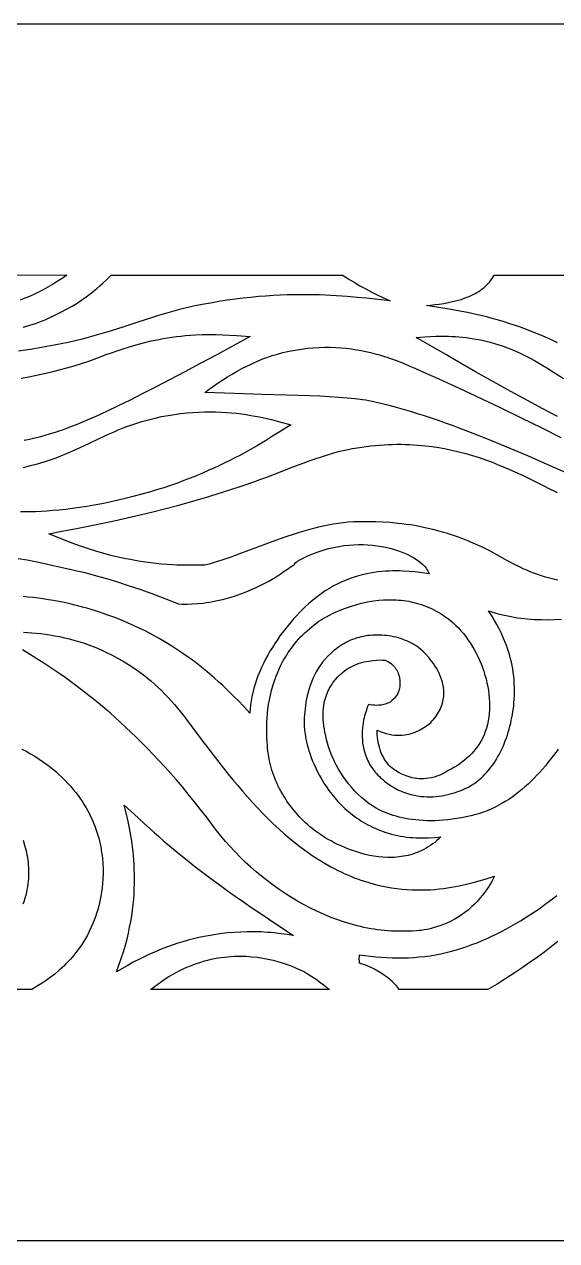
# Model space of a CAD drawing. Extents: x -445 to 570, y -1313 to 85.
# Drawn here: x 222.3 to 296.7, y -700.3 to -530.3 of the extents above; entities that cross this region are included whole.
import ezdxf

# ---------------------------------------------------------------- set-up
doc = ezdxf.new("R2010")
doc.units = 0
doc.layers.add('LAYER_1', color=18, linetype='CONTINUOUS')

msp = doc.modelspace()

# ---------------------------------------------------------------- linework, layer by layer
at = {"layer": 'LAYER_1'}
for points in [[(-445, -700.26), (445, -700.26), (445, -530.26), (-445, -530.26)], [(273.93, -610.68), (274.28, -610.7), (274.63, -610.72), (274.99, -610.75), (275.34, -610.79), (275.69, -610.84), (276.05, -610.9), (276.4, -610.97), (276.76, -611.05), (277.11, -611.14), (277.46, -611.24), (277.82, -611.35), (278.17, -611.47), (278.52, -611.61), (278.87, -611.75), (279.22, -611.91), (279.57, -612.08), (279.91, -612.26), (280.25, -612.46), (280.59, -612.67), (280.93, -612.89), (281.26, -613.12), (281.6, -613.37), (281.92, -613.64), (282.25, -613.92), (282.63, -614.26), (282.99, -614.63), (283.34, -615.01), (283.69, -615.41), (284.02, -615.83), (284.33, -616.27), (284.64, -616.71), (284.93, -617.17), (285.21, -617.65), (285.47, -618.13), (285.72, -618.62), (285.95, -619.13), (286.16, -619.64), (286.36, -620.16), (286.55, -620.68), (286.71, -621.21), (286.86, -621.75), (286.99, -622.29), (287.1, -622.83), (287.19, -623.37), (287.26, -623.91), (287.31, -624.45), (287.34, -624.99), (287.35, -625.52), (287.33, -626.05), (287.3, -626.58), (287.24, -627.1), (287.15, -627.61), (287.05, -628.12), (286.92, -628.62), (286.76, -629.1), (286.58, -629.58), (286.4, -629.98), (286.2, -630.38), (285.97, -630.76), (285.72, -631.13), (285.45, -631.49), (285.16, -631.84), (284.86, -632.18), (284.54, -632.51), (284.2, -632.82), (283.86, -633.12), (283.5, -633.4), (283.13, -633.67), (282.75, -633.92), (282.36, -634.15), (281.97, -634.37), (281.58, -634.57), (281.17, -634.82), (280.78, -635.03), (280.38, -635.21), (279.99, -635.36), (279.61, -635.48), (279.24, -635.58), (278.87, -635.64), (278.51, -635.69), (278.16, -635.71), (277.82, -635.72), (277.49, -635.7), (277.16, -635.67), (276.85, -635.62), (276.55, -635.56), (276.25, -635.49), (275.97, -635.4), (275.71, -635.31), (275.45, -635.21), (275.21, -635.11), (274.98, -635), (274.56, -634.78), (274.21, -634.56), (273.92, -634.36), (273.69, -634.19), (273.47, -634), (273.24, -633.75), (273.02, -633.49), (272.82, -633.21), (272.63, -632.92), (272.46, -632.61), (272.31, -632.3), (272.17, -631.98), (272.05, -631.64), (271.94, -631.31), (271.85, -630.97), (271.78, -630.62), (271.72, -630.27), (271.68, -629.92), (271.65, -629.58), (271.64, -629.23), (271.65, -628.89), (272.07, -629.08), (272.49, -629.25), (272.89, -629.38), (273.29, -629.48), (273.67, -629.55), (274.05, -629.6), (274.42, -629.63), (274.78, -629.63), (275.12, -629.62), (275.46, -629.58), (275.78, -629.53), (276.1, -629.46), (276.4, -629.38), (276.69, -629.29), (276.96, -629.18), (277.23, -629.07), (277.48, -628.95), (277.72, -628.83), (277.94, -628.7), (278.16, -628.56), (278.54, -628.3), (278.86, -628.05), (279.12, -627.82), (279.32, -627.63), (279.52, -627.42), (279.71, -627.18), (279.88, -626.95), (280.04, -626.71), (280.18, -626.48), (280.31, -626.24), (280.43, -626.01), (280.53, -625.78), (280.63, -625.55), (280.71, -625.32), (280.78, -625.09), (280.84, -624.86), (280.88, -624.64), (280.92, -624.41), (280.95, -624.19), (280.96, -623.97), (280.97, -623.75), (280.97, -623.53), (280.96, -623.32), (280.92, -622.89), (280.84, -622.48), (280.74, -622.07), (280.61, -621.68), (280.47, -621.3), (280.3, -620.93), (280.12, -620.57), (279.92, -620.23), (279.72, -619.9), (279.51, -619.59), (279.29, -619.3), (279.07, -619.02), (278.86, -618.76), (278.44, -618.3), (278.06, -617.92), (277.75, -617.63), (277.41, -617.35), (277.16, -617.17), (276.9, -617.01), (276.63, -616.85), (276.35, -616.7), (276.07, -616.56), (275.78, -616.43), (275.48, -616.31), (275.18, -616.2), (274.88, -616.1), (274.57, -616.01), (274.25, -615.93), (273.93, -615.85), (273.61, -615.79), (273.29, -615.74), (272.96, -615.69), (272.64, -615.66), (272.31, -615.63), (271.98, -615.62), (271.65, -615.62), (271.33, -615.62), (271, -615.64), (270.67, -615.66), (270.35, -615.7), (270.03, -615.74), (269.72, -615.8), (269.4, -615.87), (269.1, -615.94), (268.79, -616.03), (268.49, -616.13), (268.2, -616.24), (267.92, -616.35), (267.64, -616.48), (267.35, -616.63), (267.07, -616.78), (266.8, -616.94), (266.54, -617.1), (266.28, -617.27), (266.04, -617.44), (265.8, -617.62), (265.57, -617.8), (265.35, -617.99), (265.13, -618.19), (264.73, -618.58), (264.35, -619), (264, -619.42), (263.68, -619.86), (263.39, -620.31), (263.12, -620.77), (262.87, -621.24), (262.65, -621.71), (262.45, -622.18), (262.27, -622.66), (262.11, -623.14), (261.98, -623.61), (261.86, -624.09), (261.75, -624.55), (261.67, -625.02), (261.6, -625.47), (261.54, -625.91), (261.5, -626.35), (261.46, -626.77), (261.44, -627.17), (261.43, -627.56), (261.44, -628.29), (261.48, -628.93), (261.54, -629.47), (261.59, -629.8), (261.66, -630.15), (261.74, -630.53), (261.84, -630.94), (261.96, -631.36), (262.09, -631.8), (262.24, -632.26), (262.41, -632.74), (262.6, -633.23), (262.81, -633.72), (263.04, -634.23), (263.3, -634.75), (263.57, -635.26), (263.87, -635.79), (264.19, -636.31), (264.53, -636.83), (264.89, -637.35), (265.28, -637.87), (265.7, -638.37), (266.14, -638.87), (266.61, -639.36), (267.1, -639.84), (267.62, -640.3), (268.17, -640.74), (268.75, -641.16), (269.05, -641.37), (269.36, -641.57), (269.67, -641.76), (269.99, -641.95), (270.32, -642.13), (270.66, -642.3), (271, -642.47), (271.35, -642.63), (271.71, -642.79), (272.08, -642.93), (272.46, -643.07), (272.84, -643.2), (273.23, -643.33), (273.63, -643.44), (274.05, -643.55), (274.47, -643.64), (274.9, -643.72), (275.33, -643.79), (275.76, -643.85), (276.19, -643.89), (276.62, -643.93), (277.06, -643.95), (277.49, -643.96), (277.93, -643.97), (278.8, -643.95), (279.67, -643.9), (280.54, -643.82), (280.26, -644.09), (279.97, -644.35), (279.68, -644.59), (279.38, -644.81), (279.09, -645.02), (278.79, -645.22), (278.48, -645.4), (278.18, -645.57), (277.87, -645.73), (277.56, -645.87), (277.25, -646), (276.93, -646.12), (276.61, -646.23), (276.3, -646.32), (275.98, -646.41), (275.66, -646.48), (275.34, -646.54), (275.01, -646.59), (274.69, -646.63), (274.37, -646.67), (274.05, -646.69), (273.72, -646.7), (273.4, -646.71), (273.08, -646.7), (272.44, -646.67), (271.81, -646.61), (271.18, -646.52), (270.56, -646.41), (269.95, -646.27), (269.35, -646.11), (268.77, -645.93), (268.2, -645.74), (267.64, -645.54), (267.11, -645.32), (266.59, -645.1), (266.1, -644.87), (265.63, -644.64), (265.19, -644.4), (264.77, -644.17), (264.38, -643.94), (264.02, -643.72), (263.69, -643.51), (263.14, -643.13), (262.83, -642.89), (262.52, -642.65), (262.22, -642.4), (261.92, -642.14), (261.63, -641.87), (261.34, -641.59), (261.05, -641.31), (260.78, -641.02), (260.51, -640.72), (260.24, -640.42), (259.98, -640.11), (259.73, -639.8), (259.49, -639.48), (259.25, -639.15), (259.02, -638.82), (258.8, -638.48), (258.58, -638.14), (258.37, -637.79), (258.18, -637.44), (257.99, -637.09), (257.8, -636.73), (257.63, -636.37), (257.47, -636), (257.32, -635.63), (257.17, -635.26), (257.04, -634.89), (256.92, -634.51), (256.8, -634.13), (256.7, -633.75), (256.61, -633.37), (256.53, -632.99), (256.46, -632.6), (256.36, -631.86), (256.31, -631.45), (256.27, -631), (256.23, -630.53), (256.2, -630.03), (256.19, -629.51), (256.18, -628.96), (256.18, -628.4), (256.2, -627.82), (256.24, -627.22), (256.29, -626.6), (256.36, -625.98), (256.45, -625.34), (256.57, -624.69), (256.7, -624.03), (256.86, -623.37), (257.05, -622.71), (257.26, -622.04), (257.5, -621.37), (257.77, -620.7), (258.08, -620.03), (258.41, -619.37), (258.6, -619.04), (258.79, -618.71), (258.99, -618.39), (259.19, -618.07), (259.41, -617.75), (259.64, -617.43), (259.88, -617.11), (260.12, -616.8), (260.38, -616.49), (260.65, -616.19), (260.93, -615.89), (261.22, -615.59), (261.52, -615.3), (261.83, -615.01), (262.15, -614.73), (262.48, -614.45), (262.83, -614.17), (263.19, -613.9), (263.47, -613.7), (263.79, -613.5), (264.14, -613.28), (264.53, -613.06), (264.95, -612.84), (265.4, -612.61), (265.88, -612.39), (266.38, -612.17), (266.91, -611.96), (267.47, -611.76), (268.04, -611.57), (268.64, -611.39), (269.25, -611.23), (269.88, -611.08), (270.53, -610.95), (271.19, -610.85), (271.86, -610.76), (272.54, -610.71), (273.23, -610.68)], [(237.64, -640.64), (239.01, -641.91), (240.39, -643.17), (241.09, -643.79), (241.8, -644.41), (242.87, -645.32), (243.95, -646.21), (245.04, -647.09), (246.14, -647.96), (247.25, -648.81), (248.38, -649.65), (249.51, -650.49), (250.64, -651.31), (251.79, -652.12), (252.94, -652.92), (254.1, -653.72), (255.26, -654.51), (257.6, -656.06), (259.95, -657.59), (259.05, -657.48), (258.14, -657.36), (257.24, -657.25), (256.78, -657.2), (256.33, -657.17), (255.35, -657.12), (254.39, -657.1), (253.45, -657.1), (252.54, -657.13), (251.64, -657.18), (250.76, -657.26), (249.9, -657.35), (249.06, -657.46), (248.25, -657.6), (247.45, -657.74), (246.67, -657.91), (245.92, -658.09), (245.18, -658.28), (244.47, -658.48), (243.77, -658.7), (243.1, -658.92), (242.44, -659.15), (241.81, -659.39), (241.2, -659.63), (240.61, -659.87), (240.04, -660.12), (239.49, -660.37), (238.46, -660.87), (237.51, -661.36), (236.64, -661.83), (235.17, -662.67), (235.49, -661.74), (235.82, -660.82), (236.13, -659.89), (236.28, -659.43), (236.42, -658.96), (236.64, -658.11), (236.84, -657.27), (237.01, -656.45), (237.17, -655.64), (237.3, -654.84), (237.41, -654.06), (237.5, -653.29), (237.57, -652.54), (237.62, -651.8), (237.66, -651.08), (237.68, -650.37), (237.69, -649.68), (237.68, -649), (237.66, -648.33), (237.63, -647.69), (237.59, -647.06), (237.54, -646.44), (237.48, -645.85), (237.41, -645.27), (237.34, -644.7), (237.17, -643.63), (236.99, -642.63), (236.8, -641.7), (236.61, -640.85), (236.26, -639.38)], [(252.9, -660.5), (253.31, -660.51), (253.72, -660.54), (254.12, -660.57), (254.91, -660.66), (255.66, -660.77), (256.38, -660.91), (257.07, -661.07), (257.72, -661.24), (258.34, -661.42), (258.91, -661.62), (259.45, -661.81), (259.94, -662.01), (260.39, -662.2), (260.79, -662.38), (261.45, -662.71), (261.9, -662.96), (262.13, -663.09), (262.51, -663.33), (262.87, -663.57), (263.23, -663.82), (263.58, -664.08), (264.28, -664.62), (264.97, -665.18), (239.93, -665.18), (240.44, -664.77), (240.96, -664.39), (241.47, -664.03), (241.98, -663.68), (242.49, -663.36), (243, -663.06), (243.5, -662.78), (244.01, -662.52), (244.51, -662.28), (245.01, -662.05), (245.51, -661.84), (246, -661.65), (246.49, -661.48), (246.98, -661.32), (247.46, -661.17), (247.94, -661.05), (248.41, -660.93), (248.89, -660.83), (249.35, -660.75), (249.81, -660.68), (250.27, -660.62), (250.72, -660.57), (251.17, -660.53), (251.61, -660.51), (252.04, -660.5), (252.47, -660.49)]]:
    msp.add_lwpolyline(points, close=True, dxfattribs=at)
for points in [[(199.02, -565.26), (228.22, -565.31), (227.55, -565.77), (226.89, -566.21), (226.23, -566.61), (225.57, -567), (224.92, -567.36), (224.27, -567.69), (223.62, -568), (222.98, -568.29), (222.34, -568.55), (221.71, -568.8)], [(222.09, -572.61), (222.64, -572.45), (223.17, -572.28), (223.69, -572.1), (224.2, -571.92), (224.69, -571.73), (225.17, -571.54), (225.64, -571.34), (226.54, -570.93), (227.39, -570.51), (228.19, -570.09), (228.95, -569.65), (229.65, -569.22), (230.3, -568.79), (230.91, -568.37), (231.46, -567.96), (231.97, -567.56), (232.43, -567.19), (232.85, -566.83), (233.21, -566.5), (233.8, -565.94), (234.2, -565.53), (234.42, -565.31), (266.81, -565.31), (267.6, -565.83), (268.4, -566.32), (269.22, -566.79), (270.05, -567.25), (270.88, -567.68), (271.73, -568.11), (273.43, -568.93), (271.34, -568.68), (270.14, -568.55), (268.85, -568.42), (267.45, -568.29), (265.96, -568.19), (265.17, -568.15), (264.37, -568.11), (263.54, -568.08), (262.68, -568.06), (261.8, -568.05), (260.9, -568.05), (259.98, -568.06), (259.03, -568.09), (258.06, -568.12), (257.07, -568.17), (256.05, -568.24), (255.02, -568.32), (253.96, -568.42), (252.87, -568.54), (251.77, -568.68), (250.65, -568.83), (249.5, -569.01), (248.33, -569.21), (247.15, -569.43), (245.94, -569.67), (244.95, -569.89), (243.96, -570.13), (242.98, -570.39), (242.01, -570.67), (241.04, -570.96), (240.07, -571.26), (238.14, -571.89), (236.21, -572.52), (234.27, -573.14), (233.3, -573.44), (232.33, -573.72), (231.35, -573.99), (230.37, -574.25), (229.39, -574.48), (228.4, -574.71), (227.42, -574.92), (226.43, -575.12), (225.43, -575.31), (224.44, -575.48), (223.44, -575.64), (222.44, -575.8), (221.44, -575.93)], [(296.88, -574.78), (296.02, -574.37), (295.16, -573.98), (294.31, -573.62), (293.47, -573.27), (292.63, -572.95), (291.81, -572.65), (291, -572.37), (290.2, -572.1), (289.41, -571.85), (288.63, -571.62), (287.87, -571.41), (287.12, -571.21), (286.38, -571.02), (285.66, -570.85), (284.27, -570.55), (282.96, -570.29), (281.72, -570.06), (280.56, -569.87), (278.52, -569.55), (279.11, -569.5), (279.72, -569.43), (280.33, -569.35), (280.94, -569.26), (281.56, -569.15), (282.17, -569.02), (282.77, -568.87), (283.37, -568.7), (283.95, -568.5), (284.23, -568.39), (284.52, -568.28), (284.79, -568.16), (285.06, -568.03), (285.33, -567.89), (285.58, -567.74), (285.84, -567.59), (286.08, -567.42), (286.32, -567.25), (286.55, -567.07), (286.77, -566.88), (286.98, -566.67), (287.19, -566.46), (287.38, -566.24), (287.55, -566.02), (287.71, -565.78), (288.01, -565.31), (302.17, -565.31)], [(221.81, -579.7), (222.89, -579.51), (223.97, -579.31), (225.04, -579.08), (226.1, -578.84), (227.16, -578.57), (228.21, -578.29), (229.25, -577.99), (230.29, -577.67), (231.31, -577.32), (232.41, -576.92), (233.72, -576.43), (234.45, -576.16), (235.24, -575.88), (236.08, -575.6), (236.98, -575.32), (237.93, -575.04), (238.94, -574.77), (240, -574.52), (240.56, -574.41), (241.13, -574.29), (241.71, -574.19), (242.31, -574.09), (242.92, -573.99), (243.54, -573.91), (244.19, -573.83), (244.84, -573.77), (245.51, -573.71), (246.2, -573.66), (247.16, -573.62), (248.11, -573.61), (249.07, -573.62), (250.03, -573.65), (250.99, -573.7), (251.95, -573.76), (253.86, -573.9), (249.12, -576.48), (246.89, -577.68), (244.75, -578.82), (242.69, -579.9), (240.73, -580.92), (238.86, -581.88), (237.08, -582.77), (235.39, -583.6), (233.79, -584.36), (232.27, -585.06), (230.85, -585.68), (229.52, -586.24), (228.89, -586.49), (228.28, -586.72), (227.69, -586.94), (227.12, -587.13), (226.58, -587.31), (226.06, -587.47), (225.29, -587.69), (224.52, -587.9), (223.76, -588.09), (223.01, -588.27), (222.26, -588.44)], [(296.85, -585.05), (294.81, -583.98), (292.65, -582.82), (290.35, -581.58), (287.93, -580.24), (285.38, -578.82), (283.29, -577.63), (281.22, -576.43), (277.07, -574.03), (278.32, -573.94), (279.05, -573.89), (279.84, -573.86), (280.7, -573.84), (281.61, -573.86), (282.08, -573.87), (282.57, -573.9), (283.07, -573.94), (283.58, -573.98), (284.1, -574.04), (284.64, -574.11), (285.18, -574.2), (285.74, -574.3), (286.3, -574.41), (286.87, -574.54), (287.46, -574.69), (288.05, -574.85), (288.65, -575.04), (289.26, -575.24), (289.87, -575.47), (290.49, -575.71), (291.12, -575.98), (291.75, -576.27), (292.39, -576.58), (293.03, -576.92), (293.63, -577.25), (294.22, -577.59), (294.81, -577.94), (295.39, -578.29), (296.54, -579.02), (297.68, -579.78)], [(298.38, -593.07), (294.59, -591.41), (292.69, -590.59), (290.79, -589.77), (288.88, -588.97), (286.97, -588.19), (285.05, -587.43), (283.12, -586.69), (282.16, -586.33), (281.19, -585.99), (280.22, -585.65), (279.24, -585.32), (278.27, -584.99), (277.28, -584.68), (276.3, -584.38), (275.31, -584.09), (274.32, -583.82), (273.33, -583.55), (272.33, -583.3), (271.33, -583.06), (270.92, -582.97), (270.49, -582.89), (270.03, -582.81), (269.56, -582.74), (268.54, -582.61), (267.43, -582.5), (266.24, -582.4), (264.96, -582.32), (263.6, -582.25), (262.15, -582.19), (258.99, -582.08), (255.5, -581.99), (251.68, -581.87), (247.52, -581.73), (248.14, -581.27), (248.76, -580.82), (249.4, -580.38), (250.04, -579.95), (250.69, -579.54), (251.35, -579.14), (252.03, -578.75), (252.7, -578.38), (253.39, -578.03), (254.09, -577.69), (254.79, -577.38), (255.5, -577.08), (256.22, -576.81), (256.95, -576.57), (257.68, -576.34), (258.42, -576.15), (259.31, -575.95), (260.17, -575.78), (261.03, -575.65), (261.87, -575.54), (262.69, -575.47), (263.5, -575.42), (264.29, -575.4), (265.07, -575.4), (265.84, -575.43), (266.58, -575.48), (267.31, -575.54), (268.03, -575.63), (268.72, -575.74), (269.4, -575.86), (270.07, -575.99), (270.71, -576.14), (271.34, -576.3), (271.95, -576.46), (272.54, -576.64), (273.11, -576.82), (273.66, -577.01), (274.2, -577.2), (275.2, -577.59), (276.13, -577.98), (276.98, -578.35), (278.42, -579), (280.27, -579.82), (282.06, -580.63), (283.8, -581.44), (285.49, -582.23), (288.74, -583.77), (291.79, -585.25), (294.66, -586.67), (297.34, -588.02)], [(222.17, -592.18), (223.15, -591.94), (224.11, -591.67), (225.07, -591.39), (226.02, -591.09), (226.71, -590.84), (227.39, -590.58), (228.07, -590.31), (228.75, -590.02), (230.08, -589.42), (231.41, -588.79), (232.73, -588.15), (234.06, -587.54), (234.73, -587.24), (235.41, -586.95), (236.09, -586.68), (236.77, -586.42), (237.74, -586.09), (238.69, -585.79), (239.63, -585.53), (240.56, -585.3), (241.48, -585.09), (242.38, -584.92), (243.27, -584.78), (244.14, -584.66), (245, -584.57), (245.84, -584.5), (246.66, -584.45), (247.48, -584.42), (248.27, -584.41), (249.04, -584.43), (249.8, -584.46), (250.54, -584.5), (251.26, -584.56), (251.97, -584.63), (252.65, -584.71), (253.31, -584.8), (253.96, -584.91), (254.58, -585.02), (255.18, -585.13), (255.76, -585.25), (256.85, -585.5), (257.85, -585.75), (259.56, -586.22), (257.94, -587.26), (257, -587.84), (255.99, -588.47), (254.88, -589.13), (253.69, -589.81), (252.41, -590.51), (251.73, -590.86), (251.04, -591.22), (250.31, -591.57), (249.57, -591.93), (248.8, -592.29), (248.01, -592.64), (247.19, -593), (246.35, -593.35), (245.49, -593.7), (244.6, -594.04), (243.68, -594.37), (242.74, -594.7), (241.78, -595.03), (240.78, -595.34), (239.77, -595.65), (238.72, -595.95), (237.65, -596.23), (236.56, -596.51), (235.38, -596.78), (234.24, -597.03), (233.12, -597.26), (232.04, -597.46), (231, -597.64), (229.98, -597.8), (229, -597.93), (228.06, -598.05), (227.15, -598.15), (226.27, -598.23), (225.42, -598.29), (224.61, -598.34), (223.84, -598.38), (223.1, -598.4), (222.39, -598.41), (221.72, -598.42)], [(296.92, -607.97), (296.32, -607.83), (295.74, -607.68), (295.18, -607.52), (294.63, -607.34), (294.09, -607.16), (293.57, -606.97), (293.06, -606.77), (292.56, -606.56), (292.08, -606.35), (291.62, -606.13), (290.73, -605.7), (289.89, -605.26), (289.11, -604.83), (287.73, -604.05), (287.12, -603.72), (286.57, -603.44), (285.82, -603.09), (285.07, -602.76), (284.33, -602.45), (283.6, -602.16), (282.88, -601.9), (282.17, -601.65), (281.47, -601.43), (280.78, -601.22), (280.1, -601.03), (279.43, -600.86), (278.78, -600.71), (278.13, -600.57), (277.5, -600.44), (276.88, -600.33), (276.28, -600.23), (275.68, -600.15), (275.1, -600.07), (274.54, -600.01), (273.45, -599.91), (272.43, -599.85), (271.47, -599.81), (270.57, -599.79), (269.75, -599.79), (268.31, -599.8), (267.6, -599.86), (266.89, -599.94), (266.18, -600.03), (265.48, -600.14), (264.78, -600.27), (264.09, -600.41), (263.41, -600.56), (262.72, -600.73), (262.05, -600.91), (261.38, -601.1), (260.71, -601.3), (260.04, -601.5), (258.73, -601.93), (257.43, -602.39), (254.87, -603.33), (252.37, -604.27), (251.14, -604.71), (249.92, -605.13), (249.32, -605.33), (248.71, -605.52), (248.11, -605.69), (247.51, -605.86), (246.4, -605.86), (245.28, -605.86), (244.16, -605.85), (243.6, -605.83), (243.05, -605.8), (242.25, -605.75), (241.46, -605.69), (240.7, -605.61), (239.95, -605.52), (239.22, -605.43), (238.5, -605.32), (237.8, -605.21), (237.12, -605.08), (236.46, -604.95), (235.81, -604.82), (235.18, -604.68), (234.57, -604.53), (233.39, -604.22), (232.28, -603.9), (231.23, -603.57), (230.25, -603.24), (229.34, -602.91), (228.48, -602.58), (226.97, -601.97), (225.71, -601.45), (227.53, -601.12), (229.36, -600.77), (231.19, -600.41), (233.01, -600.04), (234.83, -599.65), (236.65, -599.24), (238.46, -598.82), (240.27, -598.39), (242.08, -597.93), (243.88, -597.45), (245.67, -596.96), (247.46, -596.44), (249.24, -595.9), (251.01, -595.34), (252.77, -594.76), (254.53, -594.15), (255.37, -593.84), (256.22, -593.53), (257.9, -592.88), (259.59, -592.22), (261.28, -591.58), (262.13, -591.27), (262.98, -590.97), (263.83, -590.69), (264.69, -590.42), (265.55, -590.17), (266.42, -589.94), (267.29, -589.74), (268.17, -589.56), (268.82, -589.44), (269.47, -589.34), (270.1, -589.25), (270.74, -589.18), (271.36, -589.11), (271.98, -589.06), (272.59, -589.02), (273.2, -588.99), (273.8, -588.97), (274.4, -588.96), (274.99, -588.96), (275.57, -588.97), (276.14, -588.99), (276.71, -589.02), (277.28, -589.06), (277.84, -589.11), (278.39, -589.17), (278.93, -589.23), (280, -589.38), (281.05, -589.56), (282.07, -589.77), (283.06, -590), (284.03, -590.26), (284.97, -590.53), (285.89, -590.82), (286.77, -591.12), (287.64, -591.43), (288.47, -591.76), (289.28, -592.09), (290.06, -592.42), (290.82, -592.76), (292.24, -593.42), (293.56, -594.07), (294.76, -594.68), (295.85, -595.22), (296.35, -595.46), (296.83, -595.68)], [(221.4, -604.9), (222.66, -605.12), (223.82, -605.36), (224.9, -605.59), (226.74, -606.01), (227.21, -606.1), (228.18, -606.3), (228.85, -606.44), (229.64, -606.62), (230.54, -606.84), (231.57, -607.11), (232.71, -607.42), (233.96, -607.78), (235.33, -608.2), (236.81, -608.68), (238.41, -609.22), (240.11, -609.82), (241.92, -610.5), (243.84, -611.25), (244.41, -611.28), (245.04, -611.29), (245.74, -611.27), (246.49, -611.23), (247.3, -611.14), (247.73, -611.09), (248.16, -611.02), (248.61, -610.94), (249.07, -610.85), (249.54, -610.75), (250.02, -610.64), (250.51, -610.51), (251.01, -610.37), (251.52, -610.22), (252.03, -610.05), (252.55, -609.87), (253.08, -609.67), (253.62, -609.45), (254.16, -609.22), (254.7, -608.97), (255.25, -608.71), (255.81, -608.42), (256.37, -608.12), (256.93, -607.8), (257.49, -607.46), (258.06, -607.1), (258.62, -606.71), (259.11, -606.39), (259.59, -606.05), (259.82, -605.88), (260.05, -605.7), (260.26, -605.5), (260.47, -605.3), (260.83, -605.1), (261.19, -604.91), (261.55, -604.73), (261.92, -604.56), (262.28, -604.4), (262.64, -604.25), (263, -604.11), (263.37, -603.97), (264.09, -603.74), (264.81, -603.53), (265.53, -603.36), (266.25, -603.22), (266.95, -603.12), (267.65, -603.04), (268.34, -602.99), (269.02, -602.97), (269.69, -602.97), (270.35, -603), (270.99, -603.06), (271.62, -603.13), (272.23, -603.23), (272.82, -603.34), (273.39, -603.47), (273.94, -603.62), (274.47, -603.79), (274.98, -603.97), (275.46, -604.16), (275.92, -604.37), (276.35, -604.58), (276.75, -604.81), (277.12, -605.04), (277.46, -605.28), (277.76, -605.53), (278.04, -605.78), (278.28, -606.03), (278.48, -606.29), (278.6, -606.47), (278.71, -606.66), (278.91, -607.05), (277.66, -606.88), (276.91, -606.8), (276.1, -606.72), (275.22, -606.67), (274.76, -606.66), (274.29, -606.65), (273.81, -606.65), (273.31, -606.67), (272.8, -606.7), (272.28, -606.74), (271.75, -606.8), (271.22, -606.87), (270.67, -606.96), (270.12, -607.07), (269.56, -607.2), (269, -607.35), (268.43, -607.52), (267.86, -607.72), (267.28, -607.94), (266.7, -608.19), (266.12, -608.46), (265.54, -608.76), (264.96, -609.09), (264.38, -609.45), (263.8, -609.84), (263.22, -610.26), (262.82, -610.58), (262.42, -610.92), (262.01, -611.27), (261.6, -611.65), (261.2, -612.04), (260.79, -612.45), (260.38, -612.88), (259.98, -613.32), (259.58, -613.78), (259.18, -614.26), (258.8, -614.74), (258.41, -615.24), (258.04, -615.75), (257.67, -616.27), (257.32, -616.8), (256.98, -617.34), (256.64, -617.89), (256.32, -618.44), (256.02, -619.01), (255.73, -619.58), (255.46, -620.15), (255.2, -620.73), (254.96, -621.31), (254.75, -621.89), (254.55, -622.47), (254.37, -623.06), (254.22, -623.64), (254.09, -624.23), (253.99, -624.81), (253.91, -625.39), (253.85, -625.97), (253.83, -626.54), (253.03, -625.67), (252.13, -624.73), (251.64, -624.24), (251.13, -623.73), (250.6, -623.21), (250.04, -622.68), (249.45, -622.15), (248.84, -621.6), (248.19, -621.05), (247.53, -620.49), (246.83, -619.94), (246.11, -619.38), (245.35, -618.82), (244.57, -618.27), (243.76, -617.72), (242.92, -617.18), (242.05, -616.64), (241.15, -616.11), (240.22, -615.6), (239.26, -615.09), (238.26, -614.6), (237.24, -614.13), (236.18, -613.67), (235.09, -613.23), (233.97, -612.82), (232.81, -612.42), (232.22, -612.23), (231.62, -612.05), (231.01, -611.87), (230.39, -611.7), (229.77, -611.54), (229.13, -611.38), (228.49, -611.23), (227.84, -611.09), (227.1, -610.94), (226.37, -610.81), (225.64, -610.68), (224.92, -610.57), (224.2, -610.47), (223.49, -610.38), (222.79, -610.31), (222.09, -610.24)], [(296.95, -631.57), (296.61, -632.05), (296.26, -632.52), (295.9, -632.98), (295.53, -633.44), (295.16, -633.89), (294.77, -634.34), (294.38, -634.78), (293.98, -635.21), (293.58, -635.63), (293.16, -636.04), (292.74, -636.44), (292.3, -636.83), (291.86, -637.21), (291.42, -637.57), (290.96, -637.93), (290.5, -638.26), (290.03, -638.59), (289.55, -638.89), (289.06, -639.18), (288.57, -639.46), (288.07, -639.71), (287.56, -639.95), (287.04, -640.17), (286.51, -640.36), (285.98, -640.54), (285.44, -640.7), (284.75, -640.87), (284.08, -641.03), (283.41, -641.16), (282.76, -641.28), (282.12, -641.37), (281.5, -641.44), (280.89, -641.5), (280.3, -641.54), (279.72, -641.57), (279.15, -641.57), (278.6, -641.57), (278.06, -641.55), (277.53, -641.51), (277.02, -641.46), (276.53, -641.4), (276.05, -641.33), (275.59, -641.25), (275.14, -641.16), (274.7, -641.05), (274.29, -640.94), (273.88, -640.82), (273.5, -640.7), (273.13, -640.57), (272.77, -640.43), (272.43, -640.28), (272.11, -640.14), (271.8, -639.98), (271.51, -639.83), (271.24, -639.67), (270.99, -639.51), (270.75, -639.36), (270.53, -639.2), (269.97, -638.76), (269.44, -638.31), (268.94, -637.85), (268.47, -637.38), (268.03, -636.89), (267.62, -636.4), (267.23, -635.89), (266.87, -635.38), (266.53, -634.87), (266.22, -634.35), (265.93, -633.83), (265.67, -633.3), (265.43, -632.78), (265.21, -632.26), (265.01, -631.74), (264.84, -631.22), (264.68, -630.71), (264.54, -630.21), (264.43, -629.71), (264.33, -629.23), (264.25, -628.75), (264.18, -628.29), (264.13, -627.83), (264.1, -627.4), (264.09, -626.98), (264.09, -626.57), (264.1, -626.19), (264.13, -625.83), (264.16, -625.48), (264.22, -625.16), (264.28, -624.86), (264.35, -624.59), (264.44, -624.31), (264.54, -624.04), (264.64, -623.78), (264.75, -623.53), (264.86, -623.29), (264.98, -623.05), (265.23, -622.61), (265.5, -622.2), (265.79, -621.83), (266.09, -621.49), (266.41, -621.17), (266.73, -620.89), (267.06, -620.63), (267.4, -620.4), (267.74, -620.19), (268.09, -620), (268.44, -619.84), (268.79, -619.7), (269.13, -619.57), (269.47, -619.47), (269.81, -619.38), (270.13, -619.31), (270.45, -619.25), (270.75, -619.2), (271.04, -619.16), (271.58, -619.12), (272.03, -619.1), (272.39, -619.11), (272.77, -619.13), (273.01, -619.25), (273.24, -619.37), (273.44, -619.51), (273.63, -619.65), (273.8, -619.8), (273.96, -619.95), (274.1, -620.11), (274.22, -620.28), (274.33, -620.45), (274.43, -620.62), (274.51, -620.79), (274.58, -620.97), (274.64, -621.14), (274.69, -621.31), (274.76, -621.66), (274.8, -621.99), (274.82, -622.3), (274.81, -622.58), (274.79, -622.84), (274.73, -623.22), (274.68, -623.4), (274.58, -623.65), (274.46, -623.87), (274.34, -624.08), (274.2, -624.27), (274.06, -624.45), (273.91, -624.6), (273.75, -624.74), (273.59, -624.87), (273.43, -624.98), (273.26, -625.08), (273.08, -625.16), (272.91, -625.23), (272.73, -625.29), (272.56, -625.34), (272.21, -625.41), (271.87, -625.44), (271.55, -625.45), (271.26, -625.44), (271, -625.42), (270.6, -625.35), (270.42, -625.31), (270.25, -625.72), (270.12, -626.11), (269.96, -626.61), (269.88, -626.9), (269.81, -627.2), (269.74, -627.53), (269.67, -627.88), (269.62, -628.25), (269.57, -628.63), (269.54, -629.02), (269.53, -629.43), (269.53, -629.85), (269.56, -630.28), (269.6, -630.72), (269.67, -631.16), (269.77, -631.61), (269.89, -632.06), (270.05, -632.52), (270.23, -632.97), (270.34, -633.2), (270.46, -633.43), (270.58, -633.65), (270.72, -633.88), (270.86, -634.1), (271.02, -634.32), (271.18, -634.54), (271.36, -634.76), (271.54, -634.98), (271.74, -635.19), (271.95, -635.41), (272.17, -635.62), (272.41, -635.82), (272.65, -636.03), (272.91, -636.23), (273.18, -636.43), (273.63, -636.73), (274.08, -636.99), (274.54, -637.23), (274.99, -637.44), (275.45, -637.62), (275.9, -637.78), (276.36, -637.91), (276.82, -638.01), (277.27, -638.1), (277.72, -638.16), (278.16, -638.2), (278.61, -638.22), (279.04, -638.22), (279.47, -638.21), (279.9, -638.18), (280.31, -638.13), (280.72, -638.07), (281.11, -638), (281.5, -637.92), (281.88, -637.83), (282.24, -637.73), (282.59, -637.62), (282.93, -637.5), (283.25, -637.38), (283.56, -637.26), (283.85, -637.13), (284.39, -636.87), (284.85, -636.61), (285.23, -636.36), (285.55, -636.12), (285.87, -635.87), (286.17, -635.6), (286.47, -635.32), (286.76, -635.03), (287.03, -634.73), (287.3, -634.41), (287.55, -634.09), (287.8, -633.76), (288.03, -633.41), (288.26, -633.06), (288.47, -632.7), (288.68, -632.33), (288.87, -631.96), (289.06, -631.58), (289.24, -631.19), (289.4, -630.8), (289.56, -630.4), (289.71, -630), (289.85, -629.59), (289.98, -629.18), (290.1, -628.77), (290.21, -628.36), (290.31, -627.95), (290.4, -627.53), (290.49, -627.12), (290.56, -626.7), (290.63, -626.28), (290.69, -625.87), (290.73, -625.46), (290.77, -625.05), (290.8, -624.64), (290.83, -624.07), (290.85, -623.5), (290.84, -622.94), (290.82, -622.4), (290.78, -621.87), (290.73, -621.35), (290.67, -620.85), (290.59, -620.35), (290.51, -619.87), (290.41, -619.4), (290.3, -618.95), (290.18, -618.5), (290.06, -618.07), (289.92, -617.65), (289.78, -617.24), (289.64, -616.84), (289.33, -616.09), (289.02, -615.39), (288.69, -614.73), (288.37, -614.13), (288.06, -613.58), (287.76, -613.07), (287.22, -612.22), (287.66, -612.36), (288.1, -612.5), (288.55, -612.63), (288.99, -612.74), (289.45, -612.85), (289.9, -612.95), (290.36, -613.04), (290.81, -613.12), (291.28, -613.2), (291.74, -613.26), (292.2, -613.31), (292.67, -613.36), (293.14, -613.4), (293.61, -613.43), (294.56, -613.46), (295.51, -613.47), (296.46, -613.44), (297.41, -613.38)], [(222.17, -615.23), (222.74, -615.26), (223.33, -615.3), (223.94, -615.35), (224.56, -615.42), (225.2, -615.5), (225.86, -615.6), (226.53, -615.71), (227.21, -615.84), (227.9, -615.99), (228.61, -616.17), (229.32, -616.36), (230.05, -616.58), (230.78, -616.82), (231.52, -617.08), (232.27, -617.37), (233.03, -617.69), (233.79, -618.04), (234.55, -618.42), (235.32, -618.83), (236.1, -619.27), (236.87, -619.75), (237.65, -620.26), (238.43, -620.81), (238.96, -621.2), (239.48, -621.62), (239.99, -622.04), (240.49, -622.48), (240.98, -622.93), (241.46, -623.39), (241.93, -623.87), (242.39, -624.35), (242.84, -624.84), (243.28, -625.34), (243.72, -625.85), (244.14, -626.36), (244.56, -626.88), (244.97, -627.41), (245.77, -628.47), (246.98, -630.11), (248.22, -631.76), (249.49, -633.4), (250.13, -634.22), (250.78, -635.04), (251.45, -635.85), (252.12, -636.66), (252.8, -637.45), (253.49, -638.24), (254.19, -639.02), (254.9, -639.78), (255.62, -640.54), (256.36, -641.27), (257.1, -642), (257.86, -642.7), (258.63, -643.39), (259.41, -644.05), (260.2, -644.7), (261.01, -645.32), (261.82, -645.92), (262.66, -646.5), (263.5, -647.04), (264.37, -647.56), (265.24, -648.05), (265.69, -648.29), (266.13, -648.52), (266.58, -648.73), (267.04, -648.94), (267.5, -649.15), (267.96, -649.34), (268.43, -649.53), (268.9, -649.7), (269.37, -649.87), (269.85, -650.03), (270.63, -650.27), (271.4, -650.47), (272.16, -650.66), (272.91, -650.81), (273.65, -650.94), (274.38, -651.04), (275.09, -651.13), (275.79, -651.19), (276.48, -651.23), (277.15, -651.25), (277.81, -651.25), (278.46, -651.24), (279.1, -651.21), (279.71, -651.16), (280.32, -651.11), (280.91, -651.04), (281.48, -650.96), (282.04, -650.87), (282.59, -650.77), (283.11, -650.67), (284.12, -650.45), (285.06, -650.21), (285.92, -649.96), (286.72, -649.73), (288.07, -649.31), (287.87, -649.69), (287.67, -650.06), (287.46, -650.42), (287.24, -650.76), (287.02, -651.1), (286.8, -651.42), (286.57, -651.72), (286.34, -652.02), (286.11, -652.31), (285.87, -652.58), (285.63, -652.85), (285.39, -653.1), (285.15, -653.34), (284.9, -653.57), (284.41, -654.01), (283.9, -654.41), (283.4, -654.77), (282.89, -655.09), (282.39, -655.39), (281.89, -655.65), (281.39, -655.88), (280.9, -656.09), (280.42, -656.26), (279.95, -656.42), (279.49, -656.55), (279.05, -656.66), (278.62, -656.75), (278.21, -656.83), (277.83, -656.89), (277.47, -656.93), (277.13, -656.97), (276.53, -657.01), (276.06, -657.02), (275.73, -657.01), (275.56, -657.01), (275.08, -657.02), (274.6, -657.02), (274.11, -657.01), (273.63, -656.99), (273.15, -656.96), (272.67, -656.92), (272.19, -656.87), (271.7, -656.81), (271.22, -656.74), (270.74, -656.66), (270.26, -656.57), (269.78, -656.47), (269.3, -656.37), (268.83, -656.25), (268.35, -656.13), (267.87, -655.99), (266.93, -655.7), (265.98, -655.38), (265.05, -655.03), (264.12, -654.64), (263.2, -654.22), (262.29, -653.78), (261.4, -653.31), (260.51, -652.81), (259.63, -652.29), (258.77, -651.74), (257.92, -651.17), (257.09, -650.58), (256.27, -649.97), (255.47, -649.34), (254.69, -648.69), (253.92, -648.02), (253.18, -647.34), (252.45, -646.64), (251.75, -645.92), (251.07, -645.19), (250.41, -644.45), (249.78, -643.7), (249.17, -642.94), (248.58, -642.17), (247.74, -641.04), (246.89, -639.94), (246.05, -638.87), (245.21, -637.84), (244.38, -636.84), (243.55, -635.87), (242.73, -634.93), (241.92, -634.02), (241.11, -633.14), (240.31, -632.29), (239.51, -631.47), (238.73, -630.68), (237.96, -629.92), (237.19, -629.18), (236.44, -628.47), (235.7, -627.79), (234.97, -627.14), (234.26, -626.51), (233.56, -625.91), (232.87, -625.33), (232.2, -624.78), (231.54, -624.25), (230.28, -623.26), (229.09, -622.37), (227.97, -621.56), (226.94, -620.84), (226, -620.2), (225.01, -619.55), (224.01, -618.92), (223.01, -618.29), (222, -617.67)], [(221.94, -631.56), (222.55, -631.87), (223.15, -632.2), (223.76, -632.56), (224.37, -632.95), (224.97, -633.37), (225.57, -633.82), (226.18, -634.29), (226.66, -634.7), (227.12, -635.11), (227.56, -635.52), (227.98, -635.94), (228.38, -636.36), (228.76, -636.78), (229.12, -637.2), (229.47, -637.63), (229.79, -638.05), (230.1, -638.48), (230.39, -638.91), (230.66, -639.34), (230.92, -639.77), (231.16, -640.2), (231.38, -640.62), (231.59, -641.05), (231.79, -641.48), (231.97, -641.91), (232.14, -642.33), (232.29, -642.75), (232.43, -643.17), (232.56, -643.59), (232.68, -644.01), (232.78, -644.42), (232.87, -644.83), (232.96, -645.23), (233.03, -645.63), (233.09, -646.03), (233.14, -646.42), (233.19, -646.81), (233.25, -647.57), (233.28, -648.3), (233.28, -649.01), (233.25, -649.69), (233.21, -650.34), (233.15, -650.96), (233.07, -651.54), (232.98, -652.09), (232.88, -652.59), (232.78, -653.05), (232.68, -653.47), (232.49, -654.16), (232.34, -654.63), (232.26, -654.88), (232.05, -655.46), (231.83, -656.01), (231.59, -656.54), (231.34, -657.06), (231.09, -657.56), (230.82, -658.04), (230.54, -658.5), (230.25, -658.94), (229.96, -659.36), (229.66, -659.77), (229.36, -660.16), (229.05, -660.54), (228.74, -660.9), (228.42, -661.24), (228.1, -661.57), (227.78, -661.88), (227.47, -662.18), (227.15, -662.47), (226.52, -663), (225.91, -663.48), (225.31, -663.9), (224.75, -664.29), (224.23, -664.62), (223.32, -665.18), (206.01, -665.18)], [(222.13, -653.2), (222.28, -652.78), (222.41, -652.36), (222.51, -651.97), (222.61, -651.57), (222.69, -651.18), (222.76, -650.79), (222.81, -650.4), (222.86, -650.02), (222.89, -649.64), (222.91, -649.26), (222.92, -648.89), (222.92, -648.51), (222.9, -648.15), (222.88, -647.78), (222.85, -647.42), (222.81, -647.07), (222.75, -646.71), (222.69, -646.36), (222.62, -646.02), (222.54, -645.68), (222.46, -645.34), (222.36, -645.01), (222.15, -644.35)], [(296.93, -658.45), (296.02, -659.16), (295.07, -659.88), (294.07, -660.62), (293.03, -661.36), (291.94, -662.11), (290.81, -662.87), (289.63, -663.64), (288.4, -664.41), (287.12, -665.18), (274.73, -665.18), (274.62, -665.02), (274.37, -664.71), (274.19, -664.51), (273.97, -664.28), (273.71, -664.02), (273.41, -663.75), (273.06, -663.47), (272.66, -663.18), (272.21, -662.88), (271.72, -662.58), (271.17, -662.29), (270.87, -662.15), (270.56, -662.01), (270.23, -661.87), (269.89, -661.73), (269.54, -661.6), (269.17, -661.48), (269.14, -661.18), (269.13, -660.88), (269.14, -660.58), (269.17, -660.29), (269.92, -660.4), (270.68, -660.5), (271.43, -660.58), (272.19, -660.65), (272.96, -660.7), (273.72, -660.73), (274.48, -660.74), (275.25, -660.74), (276.01, -660.72), (276.77, -660.67), (277.53, -660.61), (278.29, -660.53), (279.05, -660.43), (279.8, -660.31), (280.54, -660.16), (281.28, -660), (282.02, -659.81), (282.75, -659.61), (283.47, -659.39), (284.19, -659.15), (284.9, -658.89), (285.61, -658.62), (286.31, -658.33), (287, -658.03), (287.69, -657.72), (288.37, -657.39), (289.05, -657.04), (289.72, -656.69), (290.39, -656.32), (291.05, -655.94), (291.7, -655.54), (292.35, -655.14), (293, -654.72), (293.64, -654.3), (294.28, -653.86), (294.91, -653.41), (295.53, -652.96), (296.16, -652.5), (296.78, -652.02)]]:
    msp.add_lwpolyline(points, dxfattribs=at)

doc.saveas('drawing.dxf')
